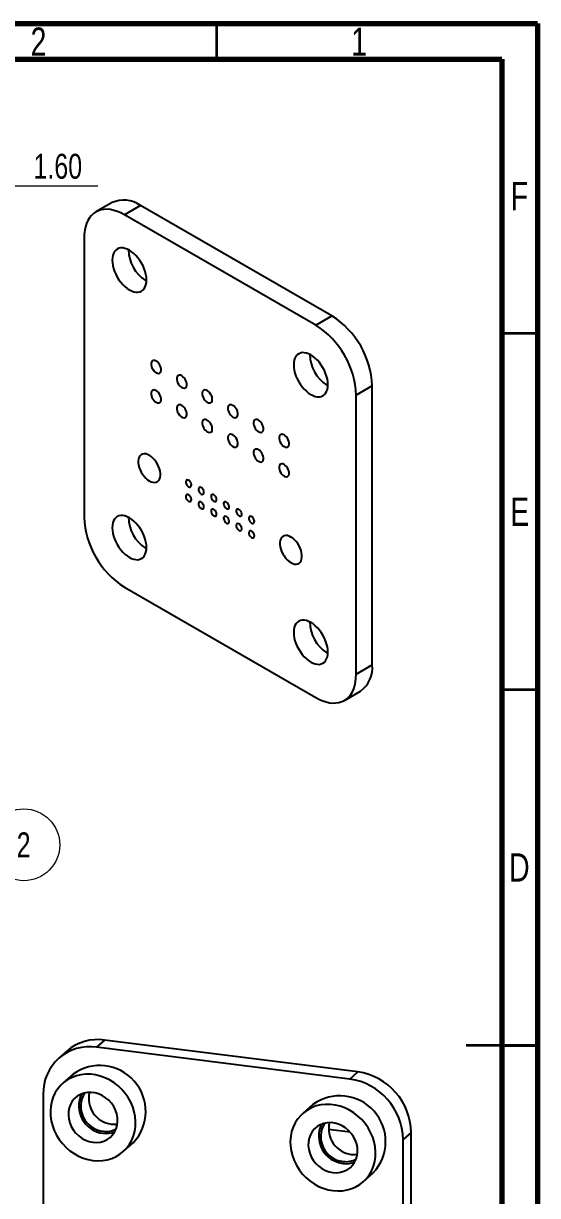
# Model space of a CAD drawing. Header units: millimetres. Extents: x 0 to 205, y 0 to 292.
# Drawn here: x 132.8 to 205, y 127.5 to 292 of the extents above; entities that cross this region are included whole.
import ezdxf

# ---------------------------------------------------------------- set-up
doc = ezdxf.new("R2010")
doc.units = ezdxf.units.MM
doc.styles.add('SLDTEXTSTYLE0', font='TXT', dxfattribs={"width": 0.75})
doc.dimstyles.new('SLDDIMSTYLE9', dxfattribs={"dimtxt": 3.5, "dimasz": 1.5, "dimexe": 0, "dimexo": 0.0625, "dimgap": 0.875, "dimtad": 1, "dimrnd": 1e-09, "dimzin": 4, "dimdsep": 46, "dimtxsty": 'SLDTEXTSTYLE0', "dimsah": 1, "dimcen": 0.09, "dimadec": 0, "dimazin": 1, "dimtfac": 1, "dimtmove": 0, "dimatfit": 0, "dimfxl": 1, "dimfrac": 2, "dimtolj": 1, "dimtzin": 12, "dimarcsym": 0})

# ---------------------------------------------------------------- blocks, each defined once
blk = doc.blocks.new('_D_15')
at = {"color": 7, "linetype": 'Continuous', "lineweight": 0}
for p, q in [((110.21, 260.45), (110.21, 270.19)), ((111.81, 260.91), (111.81, 270.19)), ((110.21, 269.19), (108.21, 269.19)), ((111.81, 269.19), (110.21, 269.19)), ((111.81, 269.19), (143.3, 269.19))]:
    blk.add_line(p, q, dxfattribs=at)
at = {"color": 7, "linetype": 'Continuous', "lineweight": 18}
for points in [[(110.21, 269.19), (108.71, 269.44), (108.71, 268.94)], [(111.81, 269.19), (113.31, 268.94), (113.31, 269.44)]]:
    blk.add_solid(points, dxfattribs=at)
at = {"color": 7, "linetype": 'Continuous', "lineweight": 18, "char_height": 3.5, "attachment_point": 1, "style": 'SLDTEXTSTYLE0'}
for s, insert in [('Thickness', (112.32, 273.7)), ('1.60', (134.25, 273.7))]:
    blk.add_mtext(s, dxfattribs=dict(at, insert=insert))
blk = doc.blocks.new('SW_NOTE_0_5')
at = {"color": 0, "linetype": 'Continuous', "lineweight": 0}
blk.add_circle((2.63, 4.3), 5.04, dxfattribs=at)
at = {"color": 0, "linetype": 'Continuous', "lineweight": 0, "insert": (2.6, 6.04), "char_height": 3.5, "attachment_point": 2, "style": 'SLDTEXTSTYLE0'}
blk.add_mtext('2', dxfattribs=at)

msp = doc.modelspace()

# ---------------------------------------------------------------- linework, layer by layer
at = {"color": 7, "linetype": 'Continuous', "lineweight": 70}
for p, q in [((15, 292), (205, 292)), ((205, 292), (205, 5)), ((20, 287), (200, 287)), ((200, 287), (200, 10))]:
    msp.add_line(p, q, dxfattribs=at)
at = {"color": 7, "linetype": 'Continuous', "lineweight": 35}
for p, q in [((160, 287), (160, 292)), ((200, 248.5), (205, 248.5)), ((200, 198.5), (205, 198.5)), ((205, 148.5), (195, 148.5)), ((200, 148.5), (205, 148.5))]:
    msp.add_line(p, q, dxfattribs=at)
at = {"color": 7, "linetype": 'Continuous', "lineweight": 25}
for p, q in [((145.278, 266.841), (143.015, 265.534)), ((149.278, 266.444), (147.015, 265.138)), ((173.885, 249.626), (147.015, 265.138)), ((176.148, 250.933), (149.278, 266.444)), ((141.358, 261.872), (141.358, 222.678)), ((149.985, 255.911), (150.122, 255.836)), ((173.885, 249.626), (176.148, 250.933)), ((175.441, 241.216), (175.578, 241.141)), ((181.805, 241.135), (179.542, 239.829)), ((181.805, 201.941), (181.805, 241.135)), ((179.542, 200.635), (179.542, 239.829)), ((149.985, 218.35), (150.122, 218.275)), ((147.015, 212.88), (173.885, 197.368)), ((175.441, 203.655), (175.578, 203.58)), ((179.542, 200.635), (181.805, 201.941)), ((177.885, 196.972), (180.147, 198.278)), ((144.238, 149.286), (143.107, 148.288)), ((178.652, 143.81), (143.107, 148.288)), ((179.784, 144.807), (144.238, 149.286)), ((138.946, 147.743), (137.815, 146.746)), ((178.652, 143.81), (179.784, 144.807)), ((139.809, 144.485), (138.373, 143.219)), ((135.623, 141.688), (135.623, 96.434)), ((173.484, 140.242), (172.048, 138.976)), ((178.703, 136.364), (175.669, 136.746)), ((187.267, 136.322), (186.136, 135.324)), ((186.136, 90.07), (186.136, 135.324)), ((187.267, 91.067), (187.267, 136.322)), ((146.84, 133.619), (148.275, 134.885)), ((180.515, 129.376), (181.95, 130.642))]:
    msp.add_line(p, q, dxfattribs=at)
at = {"color": 7, "linetype": 'Continuous', "lineweight": 25, "flags": 128}
for points in [[(147.015, 265.138), (146.522, 265.398), (146.033, 265.606), (145.551, 265.761), (145.08, 265.861), (144.624, 265.906), (144.186, 265.896), (143.77, 265.83), (143.379, 265.709), (143.015, 265.534), (142.681, 265.306), (142.381, 265.028), (142.116, 264.7), (141.888, 264.326), (141.699, 263.909), (141.551, 263.451), (141.444, 262.956), (141.38, 262.428), (141.358, 261.872)], [(147.722, 254.605), (148.036, 254.448), (148.344, 254.34), (148.642, 254.285), (148.924, 254.283), (149.186, 254.334), (149.422, 254.437), (149.629, 254.59), (149.804, 254.791), (149.943, 255.037), (150.044, 255.322), (150.106, 255.643), (150.126, 255.993), (150.106, 256.368), (150.044, 256.759), (149.943, 257.161), (149.804, 257.567), (149.629, 257.97), (149.422, 258.363), (149.186, 258.739), (148.924, 259.092), (148.642, 259.415), (148.344, 259.704), (148.036, 259.953), (147.722, 260.157), (147.408, 260.315), (147.1, 260.422), (146.802, 260.477), (146.52, 260.479), (146.258, 260.429), (146.022, 260.326), (145.815, 260.172), (145.64, 259.971), (145.501, 259.726), (145.4, 259.44), (145.338, 259.12), (145.318, 258.769), (145.338, 258.395), (145.4, 258.003), (145.501, 257.601), (145.64, 257.195), (145.815, 256.792), (146.022, 256.399), (146.258, 256.024), (146.52, 255.671), (146.802, 255.347), (147.1, 255.059), (147.408, 254.81), (147.722, 254.605)], [(173.178, 239.91), (173.492, 239.752), (173.8, 239.645), (174.098, 239.59), (174.38, 239.588), (174.641, 239.638), (174.878, 239.741), (175.085, 239.895), (175.26, 240.096), (175.399, 240.341), (175.5, 240.627), (175.561, 240.947), (175.582, 241.298), (175.561, 241.672), (175.5, 242.064), (175.399, 242.466), (175.26, 242.872), (175.085, 243.275), (174.878, 243.668), (174.641, 244.043), (174.38, 244.396), (174.098, 244.72), (173.8, 245.008), (173.492, 245.257), (173.178, 245.462), (172.864, 245.619), (172.556, 245.727), (172.258, 245.782), (171.976, 245.784), (171.714, 245.733), (171.478, 245.63), (171.27, 245.477), (171.096, 245.276), (170.957, 245.03), (170.856, 244.745), (170.794, 244.424), (170.774, 244.074), (170.794, 243.699), (170.856, 243.308), (170.957, 242.906), (171.096, 242.5), (171.27, 242.097), (171.478, 241.704), (171.714, 241.328), (171.976, 240.975), (172.258, 240.652), (172.556, 240.363), (172.864, 240.114), (173.178, 239.91)], [(151.47, 242.97), (151.639, 242.896), (151.798, 242.873), (151.939, 242.904), (152.052, 242.986), (152.131, 243.115), (152.172, 243.282), (152.172, 243.479), (152.131, 243.694), (152.052, 243.914), (151.939, 244.127), (151.798, 244.319), (151.639, 244.481), (151.47, 244.603), (151.3, 244.677), (151.141, 244.699), (151.001, 244.668), (150.888, 244.586), (150.808, 244.457), (150.768, 244.29), (150.768, 244.093), (150.808, 243.878), (150.888, 243.658), (151.001, 243.446), (151.141, 243.253), (151.3, 243.091), (151.47, 242.97)], [(155.062, 240.896), (155.231, 240.822), (155.39, 240.8), (155.531, 240.831), (155.644, 240.913), (155.723, 241.041), (155.764, 241.209), (155.764, 241.406), (155.723, 241.62), (155.644, 241.84), (155.531, 242.053), (155.39, 242.246), (155.231, 242.408), (155.062, 242.529), (154.893, 242.603), (154.733, 242.625), (154.593, 242.594), (154.48, 242.512), (154.401, 242.384), (154.36, 242.216), (154.36, 242.019), (154.401, 241.805), (154.48, 241.585), (154.593, 241.372), (154.733, 241.179), (154.893, 241.017), (155.062, 240.896)], [(151.47, 238.822), (151.639, 238.748), (151.798, 238.725), (151.939, 238.756), (152.052, 238.838), (152.131, 238.967), (152.172, 239.134), (152.172, 239.331), (152.131, 239.546), (152.052, 239.766), (151.939, 239.979), (151.798, 240.171), (151.639, 240.333), (151.47, 240.455), (151.3, 240.529), (151.141, 240.551), (151.001, 240.52), (150.888, 240.438), (150.808, 240.309), (150.768, 240.142), (150.768, 239.945), (150.808, 239.73), (150.888, 239.51), (151.001, 239.298), (151.141, 239.105), (151.3, 238.943), (151.47, 238.822)], [(158.654, 238.822), (158.823, 238.748), (158.982, 238.726), (159.123, 238.757), (159.236, 238.839), (159.315, 238.968), (159.356, 239.135), (159.356, 239.332), (159.315, 239.547), (159.236, 239.767), (159.123, 239.979), (158.982, 240.172), (158.823, 240.334), (158.654, 240.455), (158.485, 240.529), (158.325, 240.551), (158.185, 240.521), (158.072, 240.439), (157.993, 240.31), (157.952, 240.142), (157.952, 239.946), (157.993, 239.731), (158.072, 239.511), (158.185, 239.298), (158.325, 239.105), (158.485, 238.944), (158.654, 238.822)], [(155.062, 236.748), (155.231, 236.674), (155.39, 236.652), (155.531, 236.683), (155.644, 236.765), (155.723, 236.893), (155.764, 237.061), (155.764, 237.258), (155.723, 237.472), (155.644, 237.692), (155.531, 237.905), (155.39, 238.098), (155.231, 238.26), (155.062, 238.381), (154.893, 238.455), (154.733, 238.477), (154.593, 238.446), (154.48, 238.364), (154.401, 238.236), (154.36, 238.068), (154.36, 237.871), (154.401, 237.657), (154.48, 237.437), (154.593, 237.224), (154.733, 237.031), (154.893, 236.869), (155.062, 236.748)], [(162.246, 236.749), (162.415, 236.675), (162.575, 236.652), (162.715, 236.683), (162.828, 236.765), (162.907, 236.894), (162.948, 237.061), (162.948, 237.258), (162.907, 237.473), (162.828, 237.693), (162.715, 237.906), (162.575, 238.098), (162.415, 238.26), (162.246, 238.382), (162.077, 238.456), (161.917, 238.478), (161.777, 238.447), (161.664, 238.365), (161.585, 238.236), (161.544, 238.069), (161.544, 237.872), (161.585, 237.657), (161.664, 237.437), (161.777, 237.225), (161.917, 237.032), (162.077, 236.87), (162.246, 236.749)], [(158.654, 234.674), (158.823, 234.6), (158.982, 234.578), (159.123, 234.609), (159.236, 234.691), (159.315, 234.82), (159.356, 234.987), (159.356, 235.184), (159.315, 235.399), (159.236, 235.619), (159.123, 235.831), (158.982, 236.024), (158.823, 236.186), (158.654, 236.307), (158.485, 236.381), (158.325, 236.403), (158.185, 236.373), (158.072, 236.291), (157.993, 236.162), (157.952, 235.994), (157.952, 235.798), (157.993, 235.583), (158.072, 235.363), (158.185, 235.15), (158.325, 234.957), (158.485, 234.796), (158.654, 234.674)], [(165.838, 234.675), (166.007, 234.601), (166.167, 234.579), (166.307, 234.61), (166.42, 234.692), (166.499, 234.82), (166.54, 234.988), (166.54, 235.185), (166.499, 235.399), (166.42, 235.619), (166.307, 235.832), (166.167, 236.025), (166.007, 236.187), (165.838, 236.308), (165.669, 236.382), (165.509, 236.404), (165.369, 236.373), (165.256, 236.291), (165.177, 236.163), (165.136, 235.995), (165.136, 235.798), (165.177, 235.584), (165.256, 235.364), (165.369, 235.151), (165.509, 234.958), (165.669, 234.796), (165.838, 234.675)], [(162.246, 232.601), (162.415, 232.527), (162.575, 232.504), (162.715, 232.535), (162.828, 232.617), (162.907, 232.746), (162.948, 232.913), (162.948, 233.11), (162.907, 233.325), (162.828, 233.545), (162.715, 233.758), (162.575, 233.95), (162.415, 234.112), (162.246, 234.234), (162.077, 234.308), (161.917, 234.33), (161.777, 234.299), (161.664, 234.217), (161.585, 234.088), (161.544, 233.921), (161.544, 233.724), (161.585, 233.509), (161.664, 233.289), (161.777, 233.077), (161.917, 232.884), (162.077, 232.722), (162.246, 232.601)], [(169.43, 232.601), (169.599, 232.527), (169.759, 232.505), (169.899, 232.536), (170.012, 232.618), (170.091, 232.747), (170.132, 232.914), (170.132, 233.111), (170.091, 233.326), (170.012, 233.546), (169.899, 233.758), (169.759, 233.951), (169.599, 234.113), (169.43, 234.234), (169.261, 234.308), (169.102, 234.33), (168.961, 234.3), (168.848, 234.218), (168.769, 234.089), (168.728, 233.921), (168.728, 233.725), (168.769, 233.51), (168.848, 233.29), (168.961, 233.077), (169.102, 232.884), (169.261, 232.723), (169.43, 232.601)], [(165.838, 230.527), (166.007, 230.453), (166.167, 230.431), (166.307, 230.462), (166.42, 230.544), (166.499, 230.672), (166.54, 230.84), (166.54, 231.037), (166.499, 231.251), (166.42, 231.471), (166.307, 231.684), (166.167, 231.877), (166.007, 232.039), (165.838, 232.16), (165.669, 232.234), (165.509, 232.256), (165.369, 232.225), (165.256, 232.143), (165.177, 232.015), (165.136, 231.847), (165.136, 231.65), (165.177, 231.436), (165.256, 231.215), (165.369, 231.003), (165.509, 230.81), (165.669, 230.648), (165.838, 230.527)], [(150.515, 231.371), (150.259, 231.494), (150.01, 231.565), (149.775, 231.581), (149.56, 231.543), (149.371, 231.452), (149.213, 231.308), (149.09, 231.118), (149.007, 230.886), (148.965, 230.617), (148.965, 230.321), (149.007, 230.004), (149.09, 229.675), (149.213, 229.343), (149.371, 229.018), (149.56, 228.708), (149.775, 228.422), (150.01, 228.167), (150.259, 227.95), (150.515, 227.778), (150.771, 227.654), (151.02, 227.583), (151.255, 227.567), (151.471, 227.605), (151.66, 227.697), (151.817, 227.84), (151.94, 228.03), (152.023, 228.263), (152.065, 228.531), (152.065, 228.827), (152.023, 229.145), (151.94, 229.473), (151.817, 229.805), (151.66, 230.13), (151.471, 230.44), (151.255, 230.727), (151.02, 230.982), (150.771, 231.198), (150.515, 231.371)], [(169.43, 228.453), (169.599, 228.379), (169.759, 228.357), (169.899, 228.388), (170.012, 228.47), (170.091, 228.598), (170.132, 228.766), (170.132, 228.963), (170.091, 229.178), (170.012, 229.398), (169.899, 229.61), (169.759, 229.803), (169.599, 229.965), (169.43, 230.086), (169.261, 230.16), (169.102, 230.182), (168.961, 230.152), (168.848, 230.07), (168.769, 229.941), (168.728, 229.773), (168.728, 229.577), (168.769, 229.362), (168.848, 229.142), (168.961, 228.929), (169.102, 228.736), (169.261, 228.575), (169.43, 228.453)], [(156.03, 226.962), (156.157, 226.913), (156.269, 226.919), (156.356, 226.977), (156.407, 227.083), (156.418, 227.224), (156.387, 227.386), (156.317, 227.55), (156.216, 227.699), (156.094, 227.817), (155.966, 227.891), (155.845, 227.913), (155.744, 227.88), (155.674, 227.797), (155.643, 227.672), (155.653, 227.518), (155.705, 227.353), (155.792, 227.194), (155.904, 227.059), (156.03, 226.962)], [(156.03, 224.92), (156.157, 224.872), (156.269, 224.877), (156.356, 224.936), (156.407, 225.042), (156.418, 225.183), (156.387, 225.344), (156.317, 225.508), (156.216, 225.658), (156.094, 225.775), (155.966, 225.849), (155.845, 225.871), (155.744, 225.839), (155.674, 225.755), (155.643, 225.63), (155.653, 225.477), (155.705, 225.312), (155.792, 225.153), (155.904, 225.018), (156.03, 224.92)], [(157.798, 225.941), (157.925, 225.893), (158.037, 225.898), (158.124, 225.957), (158.175, 226.062), (158.186, 226.204), (158.154, 226.365), (158.084, 226.529), (157.983, 226.678), (157.862, 226.796), (157.734, 226.87), (157.613, 226.892), (157.512, 226.86), (157.442, 226.776), (157.411, 226.651), (157.421, 226.498), (157.473, 226.333), (157.559, 226.174), (157.672, 226.038), (157.798, 225.941)], [(159.566, 224.921), (159.692, 224.872), (159.805, 224.878), (159.892, 224.936), (159.943, 225.042), (159.954, 225.183), (159.922, 225.345), (159.852, 225.509), (159.751, 225.658), (159.63, 225.776), (159.502, 225.85), (159.381, 225.872), (159.28, 225.839), (159.21, 225.756), (159.178, 225.631), (159.189, 225.477), (159.24, 225.312), (159.327, 225.153), (159.44, 225.018), (159.566, 224.921)], [(157.798, 223.9), (157.925, 223.851), (158.037, 223.857), (158.124, 223.915), (158.175, 224.021), (158.186, 224.162), (158.154, 224.324), (158.084, 224.488), (157.983, 224.637), (157.862, 224.755), (157.734, 224.829), (157.613, 224.851), (157.512, 224.818), (157.442, 224.735), (157.411, 224.61), (157.421, 224.456), (157.473, 224.291), (157.559, 224.132), (157.672, 223.997), (157.798, 223.9)], [(159.566, 222.879), (159.692, 222.831), (159.805, 222.836), (159.892, 222.895), (159.943, 223.001), (159.954, 223.142), (159.922, 223.303), (159.852, 223.467), (159.751, 223.617), (159.63, 223.734), (159.502, 223.808), (159.381, 223.83), (159.28, 223.798), (159.21, 223.714), (159.178, 223.589), (159.189, 223.436), (159.24, 223.271), (159.327, 223.112), (159.44, 222.977), (159.566, 222.879)], [(161.334, 223.9), (161.46, 223.852), (161.573, 223.857), (161.659, 223.916), (161.711, 224.021), (161.721, 224.163), (161.69, 224.324), (161.62, 224.488), (161.519, 224.637), (161.398, 224.755), (161.27, 224.829), (161.149, 224.851), (161.048, 224.819), (160.978, 224.735), (160.946, 224.61), (160.957, 224.457), (161.008, 224.292), (161.095, 224.133), (161.208, 223.997), (161.334, 223.9)], [(163.102, 222.88), (163.228, 222.831), (163.34, 222.836), (163.427, 222.895), (163.479, 223.001), (163.489, 223.142), (163.458, 223.304), (163.388, 223.468), (163.287, 223.617), (163.166, 223.735), (163.038, 223.809), (162.916, 223.831), (162.815, 223.798), (162.745, 223.715), (162.714, 223.59), (162.725, 223.436), (162.776, 223.271), (162.863, 223.112), (162.975, 222.977), (163.102, 222.88)], [(147.722, 217.044), (148.036, 216.887), (148.344, 216.779), (148.642, 216.724), (148.924, 216.722), (149.186, 216.773), (149.422, 216.876), (149.629, 217.029), (149.804, 217.23), (149.943, 217.476), (150.044, 217.761), (150.106, 218.082), (150.126, 218.432), (150.106, 218.807), (150.044, 219.198), (149.943, 219.6), (149.804, 220.006), (149.629, 220.409), (149.422, 220.802), (149.186, 221.178), (148.924, 221.531), (148.642, 221.854), (148.344, 222.143), (148.036, 222.392), (147.722, 222.597), (147.408, 222.754), (147.1, 222.861), (146.802, 222.916), (146.52, 222.919), (146.258, 222.868), (146.022, 222.765), (145.815, 222.611), (145.64, 222.41), (145.501, 222.165), (145.4, 221.879), (145.338, 221.559), (145.318, 221.208), (145.338, 220.834), (145.4, 220.442), (145.501, 220.04), (145.64, 219.634), (145.815, 219.231), (146.022, 218.839), (146.258, 218.463), (146.52, 218.11), (146.802, 217.787), (147.1, 217.498), (147.408, 217.249), (147.722, 217.044)], [(161.334, 221.859), (161.46, 221.81), (161.573, 221.816), (161.659, 221.874), (161.711, 221.98), (161.721, 222.121), (161.69, 222.283), (161.62, 222.447), (161.519, 222.596), (161.398, 222.714), (161.27, 222.788), (161.149, 222.81), (161.048, 222.777), (160.978, 222.694), (160.946, 222.569), (160.957, 222.415), (161.008, 222.25), (161.095, 222.091), (161.208, 221.956), (161.334, 221.859)], [(164.869, 221.859), (164.996, 221.811), (165.108, 221.816), (165.195, 221.875), (165.246, 221.98), (165.257, 222.122), (165.225, 222.283), (165.155, 222.447), (165.054, 222.596), (164.933, 222.714), (164.805, 222.788), (164.684, 222.81), (164.583, 222.778), (164.513, 222.694), (164.482, 222.569), (164.492, 222.416), (164.544, 222.251), (164.63, 222.092), (164.743, 221.956), (164.869, 221.859)], [(163.102, 220.838), (163.228, 220.79), (163.34, 220.795), (163.427, 220.854), (163.479, 220.96), (163.489, 221.101), (163.458, 221.262), (163.388, 221.426), (163.287, 221.576), (163.166, 221.693), (163.038, 221.767), (162.916, 221.789), (162.815, 221.757), (162.745, 221.673), (162.714, 221.548), (162.725, 221.395), (162.776, 221.23), (162.863, 221.071), (162.975, 220.936), (163.102, 220.838)], [(164.869, 219.818), (164.996, 219.769), (165.108, 219.775), (165.195, 219.833), (165.246, 219.939), (165.257, 220.08), (165.225, 220.242), (165.155, 220.406), (165.054, 220.555), (164.933, 220.673), (164.805, 220.747), (164.684, 220.769), (164.583, 220.736), (164.513, 220.653), (164.482, 220.528), (164.492, 220.374), (164.544, 220.209), (164.63, 220.05), (164.743, 219.915), (164.869, 219.818)], [(170.385, 216.307), (170.641, 216.184), (170.89, 216.113), (171.125, 216.096), (171.34, 216.134), (171.529, 216.226), (171.687, 216.369), (171.809, 216.56), (171.893, 216.792), (171.935, 217.06), (171.935, 217.357), (171.893, 217.674), (171.809, 218.003), (171.687, 218.334), (171.529, 218.66), (171.34, 218.97), (171.125, 219.256), (170.89, 219.511), (170.641, 219.728), (170.385, 219.9), (170.129, 220.023), (169.88, 220.094), (169.644, 220.111), (169.429, 220.073), (169.24, 219.981), (169.082, 219.838), (168.96, 219.648), (168.877, 219.415), (168.834, 219.147), (168.834, 218.85), (168.877, 218.533), (168.96, 218.204), (169.082, 217.873), (169.24, 217.548), (169.429, 217.238), (169.644, 216.951), (169.88, 216.696), (170.129, 216.48), (170.385, 216.307)], [(173.178, 202.349), (173.492, 202.191), (173.8, 202.084), (174.098, 202.029), (174.38, 202.027), (174.641, 202.078), (174.878, 202.18), (175.085, 202.334), (175.26, 202.535), (175.399, 202.78), (175.5, 203.066), (175.561, 203.387), (175.582, 203.737), (175.561, 204.111), (175.5, 204.503), (175.399, 204.905), (175.26, 205.311), (175.085, 205.714), (174.878, 206.107), (174.641, 206.483), (174.38, 206.835), (174.098, 207.159), (173.8, 207.447), (173.492, 207.696), (173.178, 207.901), (172.864, 208.059), (172.556, 208.166), (172.258, 208.221), (171.976, 208.223), (171.714, 208.172), (171.478, 208.069), (171.27, 207.916), (171.096, 207.715), (170.957, 207.47), (170.856, 207.184), (170.794, 206.863), (170.774, 206.513), (170.794, 206.139), (170.856, 205.747), (170.957, 205.345), (171.096, 204.939), (171.27, 204.536), (171.478, 204.143), (171.714, 203.767), (171.976, 203.415), (172.258, 203.091), (172.556, 202.803), (172.864, 202.554), (173.178, 202.349)], [(173.885, 197.368), (174.378, 197.108), (174.867, 196.9), (175.349, 196.745), (175.82, 196.645), (176.276, 196.6), (176.713, 196.61), (177.13, 196.676), (177.521, 196.797), (177.885, 196.972), (178.218, 197.2), (178.519, 197.478), (178.784, 197.806), (179.012, 198.18), (179.201, 198.597), (179.349, 199.055), (179.456, 199.55), (179.52, 200.078), (179.542, 200.635)], [(142.607, 132.385), (143.289, 132.338), (143.962, 132.371), (144.618, 132.482), (145.248, 132.671), (145.843, 132.935), (146.396, 133.27), (146.9, 133.673), (147.347, 134.137), (147.733, 134.657), (148.052, 135.226), (148.3, 135.837), (148.474, 136.481), (148.571, 137.151), (148.591, 137.837), (148.532, 138.531), (148.396, 139.223), (148.185, 139.905), (147.901, 140.568), (147.548, 141.202), (147.131, 141.8), (146.655, 142.354), (146.125, 142.857), (145.55, 143.302), (144.937, 143.683), (144.293, 143.996), (143.627, 144.236), (142.948, 144.4), (142.265, 144.486), (141.586, 144.493), (140.92, 144.421), (140.276, 144.271), (139.663, 144.044), (139.088, 143.744), (138.558, 143.374), (138.082, 142.94), (137.665, 142.447), (137.312, 141.902), (137.028, 141.311), (136.817, 140.682), (136.681, 140.024), (136.622, 139.345), (136.642, 138.654), (136.739, 137.96), (136.913, 137.272), (137.161, 136.598), (137.48, 135.949), (137.866, 135.332), (138.313, 134.755), (138.817, 134.225), (139.37, 133.751), (139.965, 133.337), (140.595, 132.989), (141.251, 132.713), (141.924, 132.51), (142.607, 132.385)], [(142.607, 134.931), (143.135, 134.905), (143.651, 134.962), (144.142, 135.099), (144.598, 135.315), (145.007, 135.603), (145.359, 135.957), (145.647, 136.369), (145.864, 136.829), (146.004, 137.327), (146.065, 137.85), (146.045, 138.386), (145.944, 138.923), (145.765, 139.448), (145.512, 139.949), (145.19, 140.414), (144.809, 140.833), (144.375, 141.195), (143.9, 141.491), (143.395, 141.716), (142.871, 141.864), (142.342, 141.931), (141.818, 141.915), (141.313, 141.817), (140.838, 141.64), (140.404, 141.388), (140.023, 141.065), (139.701, 140.681), (139.448, 140.244), (139.269, 139.764), (139.168, 139.252), (139.148, 138.721), (139.209, 138.183), (139.349, 137.65), (139.566, 137.136), (139.854, 136.651), (140.207, 136.208), (140.615, 135.817), (141.071, 135.486), (141.562, 135.225), (142.078, 135.038), (142.607, 134.931)], [(176.281, 128.142), (176.964, 128.096), (177.637, 128.128), (178.293, 128.24), (178.923, 128.429), (179.518, 128.692), (180.071, 129.028), (180.575, 129.43), (181.022, 129.894), (181.408, 130.415), (181.727, 130.984), (181.975, 131.594), (182.149, 132.239), (182.246, 132.909), (182.266, 133.595), (182.207, 134.289), (182.071, 134.981), (181.86, 135.663), (181.576, 136.325), (181.223, 136.96), (180.806, 137.558), (180.329, 138.112), (179.8, 138.615), (179.225, 139.06), (178.612, 139.441), (177.968, 139.753), (177.302, 139.993), (176.623, 140.157), (175.94, 140.244), (175.261, 140.251), (174.595, 140.178), (173.951, 140.028), (173.338, 139.801), (172.763, 139.501), (172.233, 139.132), (171.757, 138.698), (171.34, 138.205), (170.987, 137.659), (170.703, 137.068), (170.491, 136.44), (170.356, 135.782), (170.297, 135.103), (170.317, 134.411), (170.414, 133.717), (170.588, 133.029), (170.836, 132.356), (171.155, 131.706), (171.541, 131.089), (171.988, 130.512), (172.492, 129.983), (173.045, 129.508), (173.64, 129.094), (174.27, 128.747), (174.925, 128.47), (175.599, 128.268), (176.281, 128.142)], [(145.173, 137.477), (145.671, 137.454), (146.032, 137.488)], [(176.281, 130.688), (176.81, 130.662), (177.326, 130.719), (177.817, 130.857), (178.273, 131.072), (178.681, 131.361), (179.034, 131.715), (179.322, 132.127), (179.539, 132.587), (179.679, 133.084), (179.74, 133.607), (179.72, 134.143), (179.619, 134.68), (179.44, 135.205), (179.186, 135.707), (178.865, 136.172), (178.483, 136.59), (178.05, 136.952), (177.575, 137.249), (177.07, 137.474), (176.546, 137.621), (176.016, 137.688), (175.493, 137.672), (174.988, 137.575), (174.513, 137.398), (174.079, 137.145), (173.698, 136.823), (173.376, 136.439), (173.123, 136.001), (172.944, 135.521), (172.843, 135.01), (172.823, 134.478), (172.884, 133.94), (173.024, 133.408), (173.241, 132.893), (173.529, 132.408), (173.881, 131.965), (174.29, 131.574), (174.746, 131.244), (175.237, 130.982), (175.753, 130.795), (176.281, 130.688)], [(178.848, 133.235), (179.346, 133.211), (179.707, 133.245)]]:
    msp.add_lwpolyline(points, dxfattribs=at)
at = {"color": 7, "linetype": 'Continuous', "lineweight": 25}
for centre, radius, start, end in [((146.93, 263.135), 4.057, 54.65231, 114.03723), ((152.733, 260.265), 5.148, 180.36261, 237.73909), ((169.57, 240.603), 12.246, 2.48902, 57.51098), ((167.307, 239.297), 12.246, 2.48902, 57.51098), ((178.189, 245.569), 5.148, 180.36261, 237.73909), ((153.593, 223.209), 12.246, 182.48902, 237.51098), ((152.733, 222.704), 5.148, 180.36261, 237.73909), ((178.189, 208.009), 5.148, 180.36261, 237.73909), ((177.862, 201.519), 3.966, 305.19922, 6.11296), ((142.137, 141.844), 6.516, 81.44762, 181.37162), ((143.287, 142.699), 6.655, 81.78749, 130.71531), ((143.577, 139.274), 6.43, 316.94743, 125.87182), ((178.538, 136.166), 8.731, 1.02367, 81.79557), ((177.406, 135.168), 8.731, 1.02367, 81.79557), ((144.49, 140.048), 3.877, 154.69656, 263.36807), ((144.42, 139.981), 3.522, 147.96418, 263.83656), ((145.658, 141.09), 3.646, 166.62394, 262.36381), ((177.251, 135.032), 6.43, 316.94743, 125.87182), ((144.437, 139.35), 2.898, 262.16458, 299.47884), ((178.165, 135.805), 3.877, 154.69656, 263.36807), ((178.095, 135.738), 3.522, 147.96418, 263.83656), ((179.333, 136.848), 3.646, 166.62394, 262.36381), ((144.47, 139.363), 3.195, 262.29543, 291.93325), ((178.112, 135.108), 2.898, 262.16458, 299.47884), ((178.145, 135.121), 3.195, 262.29543, 291.93325)]:
    msp.add_arc(centre, radius, start, end, dxfattribs=at)

# ---------------------------------------------------------------- block references
at = {"color": 7, "linetype": 'Continuous', "lineweight": 0}
msp.add_blockref('SW_NOTE_0_5', (130.274, 172.391), dxfattribs=at)

# ---------------------------------------------------------------- texts
at = {"color": 7, "linetype": 'Continuous', "lineweight": 0, "char_height": 3.969, "attachment_point": 2, "style": 'SLDTEXTSTYLE0'}
for s, insert in [('2', (134.96, 291.426)), ('1', (179.96, 291.426)), ('F', (202.458, 269.751)), ('E', (202.508, 225.426)), ('D', (202.453, 175.501))]:
    msp.add_mtext(s, dxfattribs=dict(at, insert=insert))

# ---------------------------------------------------------------- dimensions: what is measured, and where the dimension line sits
at = {"color": 7, "linetype": 'Continuous', "lineweight": 18}
dim = msp.add_linear_dim(base=(110.209, 271.971), p1=(111.809, 261.971), p2=(110.209, 261.971), text='Thickness <>', dimstyle='SLDDIMSTYLE9', dxfattribs=at)
dim.commit()
dim.dimension.update_dxf_attribs({"geometry": '_D_15', "text_midpoint": (127.809, 271.971), "dimtype": 160})

doc.saveas('drawing.dxf')
